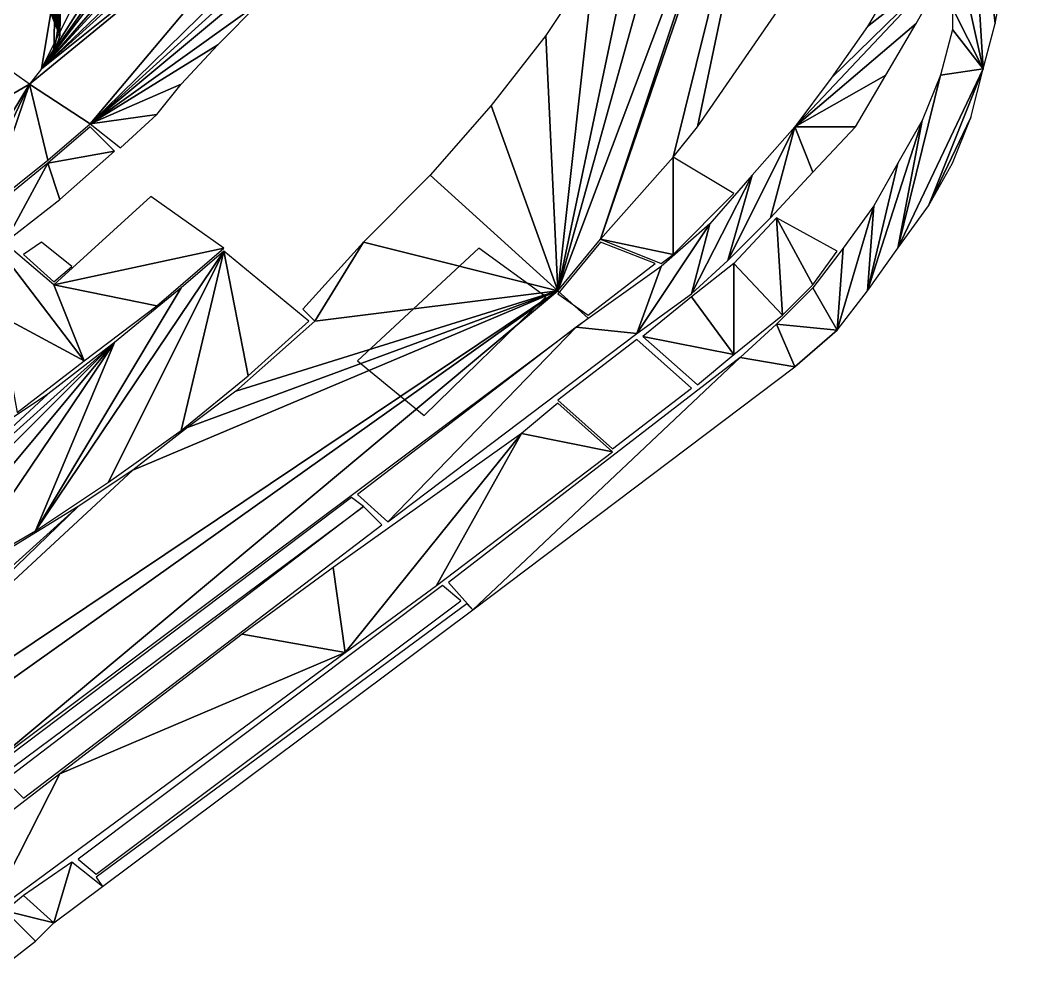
# Model space of a CAD drawing. Extents: x -35430092 to -35393830, y 11991942 to 12015432.
# Drawn here: x -35410115 to -35409648.6, y 12001275.2 to 12001716.4 of the extents above; entities that cross this region are included whole.
import ezdxf

# ---------------------------------------------------------------- set-up
doc = ezdxf.new("R2010")
doc.units = 0

msp = doc.modelspace()

# ---------------------------------------------------------------- linework, layer by layer
at = {"layer": 'mg_to_dxf', "color": 52}
for points in [[(-35410575.72, 12002894.09), (-35410575.72, 12002894.09), (-35410096.86, 12001709.47), (-35410511.69, 12002882.96)], [(-35410096.86, 12001709.47), (-35410096.86, 12001709.47), (-35410575.72, 12002894.09), (-35410096.86, 12001719.21)], [(-35410511.69, 12002882.96), (-35410511.69, 12002882.96), (-35410096.86, 12001709.47), (-35410450.44, 12002867.64)], [(-35410450.44, 12002867.64), (-35410450.44, 12002867.64), (-35410096.86, 12001709.47), (-35410380.84, 12002845.37)], [(-35410380.84, 12002845.37), (-35410380.84, 12002845.37), (-35410096.86, 12001709.47), (-35410353, 12002834.23)], [(-35410353, 12002834.23), (-35410353, 12002834.23), (-35410096.86, 12001709.47), (-35410280.61, 12002800.83)], [(-35410280.61, 12002800.83), (-35410280.61, 12002800.83), (-35410096.86, 12001709.47), (-35410252.77, 12002786.91)], [(-35410252.77, 12002786.91), (-35410252.77, 12002786.91), (-35410096.86, 12001709.47), (-35410169.25, 12002735.4)], [(-35410169.25, 12002735.4), (-35410169.25, 12002735.4), (-35410096.86, 12001709.47), (-35410080.16, 12002661.62)], [(-35410099.65, 12001701.12), (-35410099.65, 12001701.12), (-35410080.16, 12002661.62), (-35410096.86, 12001709.47)], [(-35410099.65, 12001701.12), (-35410099.65, 12001701.12), (-35409966.01, 12002529.38), (-35410080.16, 12002661.62)], [(-35409966.01, 12002529.38), (-35409966.01, 12002529.38), (-35410105.21, 12001694.16), (-35409854.65, 12002195.29)], [(-35410105.21, 12001694.16), (-35410105.21, 12001694.16), (-35409966.01, 12002529.38), (-35410099.65, 12001701.12)], [(-35409854.65, 12002195.29), (-35409854.65, 12002195.29), (-35410105.21, 12001694.16), (-35409860.22, 12002081.14)], [(-35409860.22, 12002081.14), (-35409860.22, 12002081.14), (-35410105.21, 12001694.16), (-35409871.35, 12002022.68)], [(-35409871.35, 12002022.68), (-35409871.35, 12002022.68), (-35410105.21, 12001694.16), (-35409879.7, 12001990.66)], [(-35409879.7, 12001990.66), (-35409879.7, 12001990.66), (-35410105.21, 12001694.16), (-35409901.98, 12001928.02)], [(-35409901.98, 12001928.02), (-35409901.98, 12001928.02), (-35410105.21, 12001694.16), (-35409913.11, 12001902.96)], [(-35409913.11, 12001902.96), (-35409913.11, 12001902.96), (-35410105.21, 12001694.16), (-35409935.39, 12001857.03)], [(-35409849.08, 12001616.2), (-35409849.08, 12001616.2), (-35409815.67, 12001653.79), (-35409762.77, 12001866.77)], [(-35409768.34, 12001858.42), (-35409768.34, 12001858.42), (-35409849.08, 12001616.2), (-35409762.77, 12001866.77)], [(-35409762.77, 12001866.77), (-35409762.77, 12001866.77), (-35409815.67, 12001653.79), (-35409804.53, 12001667.71)], [(-35409804.53, 12001667.71), (-35409804.53, 12001667.71), (-35409751.64, 12001744.27), (-35409762.77, 12001866.77)], [(-35409935.39, 12001857.03), (-35409935.39, 12001857.03), (-35410105.21, 12001694.16), (-35409946.52, 12001837.54)], [(-35409868.57, 12001592.54), (-35409868.57, 12001592.54), (-35409849.08, 12001616.2), (-35409768.34, 12001858.42)], [(-35409868.57, 12001592.54), (-35409868.57, 12001592.54), (-35409768.34, 12001858.42), (-35409807.32, 12001812.48)], [(-35409946.52, 12001837.54), (-35409946.52, 12001837.54), (-35410105.21, 12001694.16), (-35409971.58, 12001801.34)], [(-35409673.68, 12001694.16), (-35409673.68, 12001694.16), (-35409682.04, 12001831.97), (-35409684.82, 12001744.27)], [(-35409682.04, 12001831.97), (-35409682.04, 12001831.97), (-35409668.11, 12001715.04), (-35409648.63, 12001815.26)], [(-35409673.68, 12001694.16), (-35409673.68, 12001694.16), (-35409668.11, 12001715.04), (-35409682.04, 12001831.97)], [(-35409868.57, 12001592.54), (-35409868.57, 12001592.54), (-35409807.32, 12001812.48), (-35409829.59, 12001777.68)], [(-35409971.58, 12001801.34), (-35409971.58, 12001801.34), (-35410110.78, 12001687.2), (-35410082.94, 12001669.1)], [(-35410110.78, 12001687.2), (-35410110.78, 12001687.2), (-35409971.58, 12001801.34), (-35410105.21, 12001694.16)], [(-35409954.87, 12001794.38), (-35409954.87, 12001794.38), (-35409971.58, 12001801.34), (-35410082.94, 12001669.1)], [(-35409954.87, 12001794.38), (-35409954.87, 12001794.38), (-35410082.94, 12001669.1), (-35409966.01, 12001774.9)], [(-35409868.57, 12001592.54), (-35409868.57, 12001592.54), (-35409829.59, 12001777.68), (-35409851.86, 12001742.88)], [(-35409966.01, 12001774.9), (-35409966.01, 12001774.9), (-35410082.94, 12001669.1), (-35409982.71, 12001752.62)], [(-35409982.71, 12001752.62), (-35409982.71, 12001752.62), (-35410082.94, 12001669.1), (-35410004.99, 12001724.78)], [(-35409687.6, 12001744.27), (-35409687.6, 12001744.27), (-35409759.99, 12001667.71), (-35409704.31, 12001715.04)], [(-35409743.28, 12001689.98), (-35409743.28, 12001689.98), (-35409759.99, 12001667.71), (-35409687.6, 12001744.27)], [(-35409726.58, 12001713.65), (-35409726.58, 12001713.65), (-35409743.28, 12001689.98), (-35409687.6, 12001744.27)], [(-35409712.66, 12001737.31), (-35409712.66, 12001737.31), (-35409726.58, 12001713.65), (-35409687.6, 12001744.27)], [(-35409673.68, 12001694.16), (-35409673.68, 12001694.16), (-35409684.82, 12001744.27), (-35409687.6, 12001722)], [(-35409868.57, 12001592.54), (-35409868.57, 12001592.54), (-35409851.86, 12001742.88), (-35409874.14, 12001709.47)], [(-35410082.94, 12001669.1), (-35410082.94, 12001669.1), (-35410024.48, 12001705.29), (-35410004.99, 12001724.78)], [(-35409673.68, 12001694.16), (-35409673.68, 12001694.16), (-35409687.6, 12001722), (-35409687.6, 12001712.25)], [(-35409704.31, 12001715.04), (-35409704.31, 12001715.04), (-35409759.99, 12001667.71), (-35409718.23, 12001691.37)], [(-35409693.17, 12001691.37), (-35409693.17, 12001691.37), (-35409673.68, 12001694.16), (-35409687.6, 12001712.25)], [(-35409868.57, 12001592.54), (-35409868.57, 12001592.54), (-35409874.14, 12001709.47), (-35409899.19, 12001677.45)], [(-35410082.94, 12001669.1), (-35410082.94, 12001669.1), (-35410041.18, 12001687.2), (-35410024.48, 12001705.29)], [(-35410110.78, 12001687.2), (-35410110.78, 12001687.2), (-35410124.7, 12001696.94), (-35410233.28, 12001616.2)], [(-35409712.66, 12001612.03), (-35409712.66, 12001612.03), (-35409698.74, 12001631.52), (-35409673.68, 12001694.16)], [(-35409712.66, 12001612.03), (-35409712.66, 12001612.03), (-35409673.68, 12001694.16), (-35409693.17, 12001691.37)], [(-35409673.68, 12001694.16), (-35409673.68, 12001694.16), (-35409698.74, 12001631.52), (-35409679.25, 12001671.88)], [(-35409718.23, 12001691.37), (-35409718.23, 12001691.37), (-35409759.99, 12001667.71), (-35409732.15, 12001667.71)], [(-35409701.52, 12001670.49), (-35409701.52, 12001670.49), (-35409712.66, 12001612.03), (-35409693.17, 12001691.37)], [(-35410110.78, 12001687.2), (-35410110.78, 12001687.2), (-35410233.28, 12001616.2), (-35410158.11, 12001609.24)], [(-35410141.41, 12001623.16), (-35410141.41, 12001623.16), (-35410110.78, 12001687.2), (-35410158.11, 12001609.24)], [(-35410130.27, 12001630.12), (-35410130.27, 12001630.12), (-35410110.78, 12001687.2), (-35410141.41, 12001623.16)], [(-35410110.78, 12001687.2), (-35410110.78, 12001687.2), (-35410130.27, 12001630.12), (-35410102.43, 12001652.4)], [(-35410082.94, 12001669.1), (-35410082.94, 12001669.1), (-35410110.78, 12001687.2), (-35410102.43, 12001652.4)], [(-35410082.94, 12001669.1), (-35410082.94, 12001669.1), (-35410052.32, 12001673.28), (-35410041.18, 12001687.2)], [(-35409868.57, 12001592.54), (-35409868.57, 12001592.54), (-35409899.19, 12001677.45), (-35409927.03, 12001645.44)], [(-35410082.94, 12001669.1), (-35410082.94, 12001669.1), (-35410069.02, 12001657.96), (-35410052.32, 12001673.28)], [(-35409726.58, 12001592.54), (-35409726.58, 12001592.54), (-35409712.66, 12001612.03), (-35409701.52, 12001670.49)], [(-35409712.66, 12001651), (-35409712.66, 12001651), (-35409726.58, 12001592.54), (-35409701.52, 12001670.49)], [(-35409679.25, 12001671.88), (-35409679.25, 12001671.88), (-35409698.74, 12001631.52), (-35409687.6, 12001651)], [(-35410102.43, 12001651), (-35410102.43, 12001651), (-35410071.81, 12001656.57), (-35410082.94, 12001667.71)], [(-35409759.99, 12001667.71), (-35409759.99, 12001667.71), (-35409790.61, 12001606.46), (-35409771.13, 12001625.95)], [(-35409759.99, 12001667.71), (-35409759.99, 12001667.71), (-35409779.48, 12001645.44), (-35409790.61, 12001606.46)], [(-35409751.64, 12001646.83), (-35409751.64, 12001646.83), (-35409759.99, 12001667.71), (-35409771.13, 12001625.95)], [(-35409732.15, 12001667.71), (-35409732.15, 12001667.71), (-35409759.99, 12001667.71), (-35409751.64, 12001646.83)], [(-35410071.81, 12001656.57), (-35410071.81, 12001656.57), (-35410102.43, 12001651), (-35410096.86, 12001634.3)], [(-35410102.43, 12001651), (-35410102.43, 12001651), (-35410133.05, 12001625.95), (-35410121.92, 12001614.81)], [(-35410102.43, 12001651), (-35410102.43, 12001651), (-35410121.92, 12001614.81), (-35410096.86, 12001634.3)], [(-35409849.08, 12001616.2), (-35409849.08, 12001616.2), (-35409815.67, 12001609.24), (-35409815.67, 12001653.79)], [(-35409815.67, 12001653.79), (-35409815.67, 12001653.79), (-35409815.67, 12001609.24), (-35409787.83, 12001637.08)], [(-35409723.8, 12001631.52), (-35409723.8, 12001631.52), (-35409726.58, 12001592.54), (-35409712.66, 12001651)], [(-35409868.57, 12001592.54), (-35409868.57, 12001592.54), (-35409927.03, 12001645.44), (-35409957.66, 12001614.81)], [(-35409790.61, 12001606.46), (-35409790.61, 12001606.46), (-35409779.48, 12001645.44), (-35409807.32, 12001591.15)], [(-35409807.32, 12001591.15), (-35409807.32, 12001591.15), (-35409779.48, 12001645.44), (-35409798.97, 12001623.16)], [(-35410099.65, 12001595.32), (-35410099.65, 12001595.32), (-35410021.69, 12001612.03), (-35410055.1, 12001635.69)], [(-35409740.5, 12001574.44), (-35409740.5, 12001574.44), (-35409726.58, 12001592.54), (-35409723.8, 12001631.52)], [(-35409740.5, 12001574.44), (-35409740.5, 12001574.44), (-35409723.8, 12001631.52), (-35409737.72, 12001612.03)], [(-35410085.73, 12001560.52), (-35410085.73, 12001560.52), (-35410135.84, 12001625.95), (-35410124.7, 12001581.4)], [(-35410085.73, 12001560.52), (-35410085.73, 12001560.52), (-35410099.65, 12001595.32), (-35410135.84, 12001625.95)], [(-35409832.37, 12001573.05), (-35409832.37, 12001573.05), (-35409807.32, 12001591.15), (-35409798.97, 12001623.16)], [(-35409798.97, 12001623.16), (-35409798.97, 12001623.16), (-35409821.24, 12001603.67), (-35409832.37, 12001573.05)], [(-35409787.83, 12001605.07), (-35409787.83, 12001605.07), (-35409765.56, 12001581.4), (-35409768.34, 12001625.95)], [(-35409768.34, 12001625.95), (-35409768.34, 12001625.95), (-35409751.64, 12001595.32), (-35409740.5, 12001610.63)], [(-35409768.34, 12001625.95), (-35409768.34, 12001625.95), (-35409765.56, 12001581.4), (-35409751.64, 12001595.32)], [(-35410099.65, 12001596.71), (-35410091.29, 12001603.67), (-35410105.21, 12001614.81), (-35410113.57, 12001609.24)], [(-35409979.93, 12001578.62), (-35409979.93, 12001578.62), (-35409957.66, 12001614.81), (-35409985.5, 12001584.19)], [(-35409868.57, 12001592.54), (-35409868.57, 12001592.54), (-35409957.66, 12001614.81), (-35409979.93, 12001578.62)], [(-35409854.65, 12001581.4), (-35409824.02, 12001605.07), (-35409849.08, 12001614.81), (-35409868.57, 12001591.15)], [(-35409849.08, 12001616.2), (-35409849.08, 12001616.2), (-35409821.24, 12001605.07), (-35409815.67, 12001609.24)], [(-35410021.69, 12001610.63), (-35410021.69, 12001610.63), (-35410108, 12001482.57), (-35410074.59, 12001504.84)], [(-35410041.18, 12001593.93), (-35410041.18, 12001593.93), (-35410108, 12001482.57), (-35410021.69, 12001610.63)], [(-35410099.65, 12001595.32), (-35410099.65, 12001595.32), (-35410052.32, 12001585.58), (-35410021.69, 12001612.03)], [(-35410021.69, 12001610.63), (-35410021.69, 12001610.63), (-35410074.59, 12001504.84), (-35410041.18, 12001528.5)], [(-35410010.56, 12001553.56), (-35410010.56, 12001553.56), (-35410021.69, 12001610.63), (-35410041.18, 12001528.5)], [(-35409982.71, 12001578.62), (-35409982.71, 12001578.62), (-35410021.69, 12001610.63), (-35410010.56, 12001553.56)], [(-35409929.82, 12001535.46), (-35409874.14, 12001589.75), (-35409904.76, 12001612.03), (-35409960.44, 12001560.52)], [(-35409740.5, 12001574.44), (-35409740.5, 12001574.44), (-35409737.72, 12001612.03), (-35409751.64, 12001593.93)], [(-35409787.83, 12001605.07), (-35409787.83, 12001605.07), (-35409807.32, 12001589.75), (-35409787.83, 12001563.31)], [(-35409787.83, 12001605.07), (-35409787.83, 12001605.07), (-35409787.83, 12001563.31), (-35409765.56, 12001581.4)], [(-35409821.24, 12001603.67), (-35409821.24, 12001603.67), (-35409860.22, 12001575.83), (-35409832.37, 12001573.05)], [(-35410085.73, 12001560.52), (-35410085.73, 12001560.52), (-35410052.32, 12001585.58), (-35410099.65, 12001595.32)], [(-35410252.77, 12001335.01), (-35410252.77, 12001335.01), (-35409868.57, 12001592.54), (-35410063.45, 12001510.41)], [(-35410252.77, 12001335.01), (-35410252.77, 12001335.01), (-35410185.95, 12001367.03), (-35409868.57, 12001592.54)], [(-35410185.95, 12001367.03), (-35410185.95, 12001367.03), (-35410130.27, 12001373.99), (-35409868.57, 12001592.54)], [(-35409868.57, 12001592.54), (-35409868.57, 12001592.54), (-35410130.27, 12001373.99), (-35409854.65, 12001580.01)], [(-35410041.18, 12001593.93), (-35410041.18, 12001593.93), (-35410071.81, 12001568.87), (-35410108, 12001482.57)], [(-35410038.4, 12001529.9), (-35410038.4, 12001529.9), (-35410063.45, 12001510.41), (-35409868.57, 12001592.54)], [(-35410038.4, 12001529.9), (-35410038.4, 12001529.9), (-35409868.57, 12001592.54), (-35410016.12, 12001546.6)], [(-35410016.12, 12001546.6), (-35410016.12, 12001546.6), (-35409868.57, 12001592.54), (-35409979.93, 12001578.62)], [(-35409740.5, 12001574.44), (-35409740.5, 12001574.44), (-35409751.64, 12001593.93), (-35409768.34, 12001577.23)], [(-35409787.83, 12001563.31), (-35409787.83, 12001563.31), (-35409807.32, 12001589.75), (-35409829.59, 12001571.66)], [(-35410124.7, 12001581.4), (-35410124.7, 12001581.4), (-35410116.35, 12001536.86), (-35410085.73, 12001560.52)], [(-35409768.34, 12001577.23), (-35409768.34, 12001577.23), (-35409785.05, 12001561.91), (-35409759.99, 12001557.74)], [(-35409768.34, 12001577.23), (-35409768.34, 12001577.23), (-35409759.99, 12001557.74), (-35409740.5, 12001574.44)], [(-35409946.52, 12001486.74), (-35409946.52, 12001486.74), (-35409860.22, 12001575.83), (-35409960.44, 12001499.27)], [(-35409832.37, 12001573.05), (-35409832.37, 12001573.05), (-35409860.22, 12001575.83), (-35409946.52, 12001486.74)], [(-35409787.83, 12001563.31), (-35409787.83, 12001563.31), (-35409829.59, 12001571.66), (-35409804.53, 12001549.39)], [(-35409740.5, 12001574.44), (-35409740.5, 12001574.44), (-35409759.99, 12001557.74)], [(-35410252.77, 12001406.01), (-35410252.77, 12001406.01), (-35410216.58, 12001424.1), (-35410071.81, 12001568.87)], [(-35410102.43, 12001545.21), (-35410102.43, 12001545.21), (-35410252.77, 12001406.01), (-35410071.81, 12001568.87)], [(-35410071.81, 12001568.87), (-35410071.81, 12001568.87), (-35410216.58, 12001424.1), (-35410177.6, 12001442.2)], [(-35410071.81, 12001568.87), (-35410071.81, 12001568.87), (-35410177.6, 12001442.2), (-35410144.19, 12001461.69)], [(-35410071.81, 12001568.87), (-35410071.81, 12001568.87), (-35410144.19, 12001461.69), (-35410108, 12001482.57)], [(-35409868.57, 12001542.42), (-35409843.51, 12001520.15), (-35409807.32, 12001547.99), (-35409832.37, 12001570.27)], [(-35409785.05, 12001561.91), (-35409785.05, 12001561.91), (-35409918.68, 12001458.9), (-35409907.54, 12001446.37)], [(-35409759.99, 12001557.74), (-35409759.99, 12001557.74), (-35409785.05, 12001561.91), (-35409907.54, 12001446.37)], [(-35410135.84, 12001522.94), (-35410135.84, 12001522.94), (-35410252.77, 12001406.01), (-35410102.43, 12001545.21)], [(-35409885.27, 12001527.11), (-35409885.27, 12001527.11), (-35409843.51, 12001518.76), (-35409868.57, 12001541.03)], [(-35409971.58, 12001465.86), (-35409971.58, 12001465.86), (-35409966.01, 12001426.89), (-35409885.27, 12001527.11)], [(-35409966.01, 12001426.89), (-35409966.01, 12001426.89), (-35409924.25, 12001457.51), (-35409885.27, 12001527.11)], [(-35409885.27, 12001527.11), (-35409885.27, 12001527.11), (-35409924.25, 12001457.51), (-35409843.51, 12001518.76)], [(-35410088.51, 12001493.7), (-35410088.51, 12001493.7), (-35410252.77, 12001335.01), (-35410063.45, 12001510.41)], [(-35409957.66, 12001493.7), (-35409963.23, 12001497.88), (-35410127.49, 12001373.99), (-35410124.7, 12001369.81)], [(-35410275.04, 12001325.27), (-35410275.04, 12001325.27), (-35410252.77, 12001335.01), (-35410088.51, 12001493.7)], [(-35410275.04, 12001325.27), (-35410275.04, 12001325.27), (-35410088.51, 12001493.7), (-35410138.62, 12001463.08)], [(-35409949.31, 12001485.35), (-35409957.66, 12001493.7), (-35410121.92, 12001368.42), (-35410113.57, 12001360.07)], [(-35409966.01, 12001426.89), (-35409966.01, 12001426.89), (-35409971.58, 12001465.86), (-35410013.34, 12001435.24)], [(-35410080.16, 12001325.27), (-35409913.11, 12001450.55), (-35409921.47, 12001457.51), (-35410088.51, 12001332.23)], [(-35410077.37, 12001319.7), (-35409907.54, 12001446.37), (-35409910.33, 12001449.16), (-35410080.16, 12001323.88)], [(-35410096.86, 12001371.2), (-35410096.86, 12001371.2), (-35409966.01, 12001426.89), (-35410013.34, 12001435.24)], [(-35410096.86, 12001371.2), (-35410096.86, 12001371.2), (-35410130.27, 12001305.78), (-35409966.01, 12001426.89)], [(-35410130.27, 12001305.78), (-35410130.27, 12001305.78), (-35410096.86, 12001371.2), (-35410138.62, 12001339.19)], [(-35410099.65, 12001302.99), (-35410099.65, 12001302.99), (-35410091.29, 12001330.84), (-35410113.57, 12001315.52)], [(-35410099.65, 12001302.99), (-35410099.65, 12001302.99), (-35410077.37, 12001319.7), (-35410091.29, 12001330.84)], [(-35410121.92, 12001308.56), (-35410121.92, 12001308.56), (-35410099.65, 12001302.99), (-35410113.57, 12001315.52)], [(-35410108, 12001294.64), (-35410108, 12001294.64), (-35410121.92, 12001308.56), (-35410133.05, 12001275.15)], [(-35410099.65, 12001302.99), (-35410099.65, 12001302.99), (-35410121.92, 12001308.56), (-35410108, 12001294.64)]]:
    msp.add_3dface(points, dxfattribs=at)

doc.saveas('drawing.dxf')
